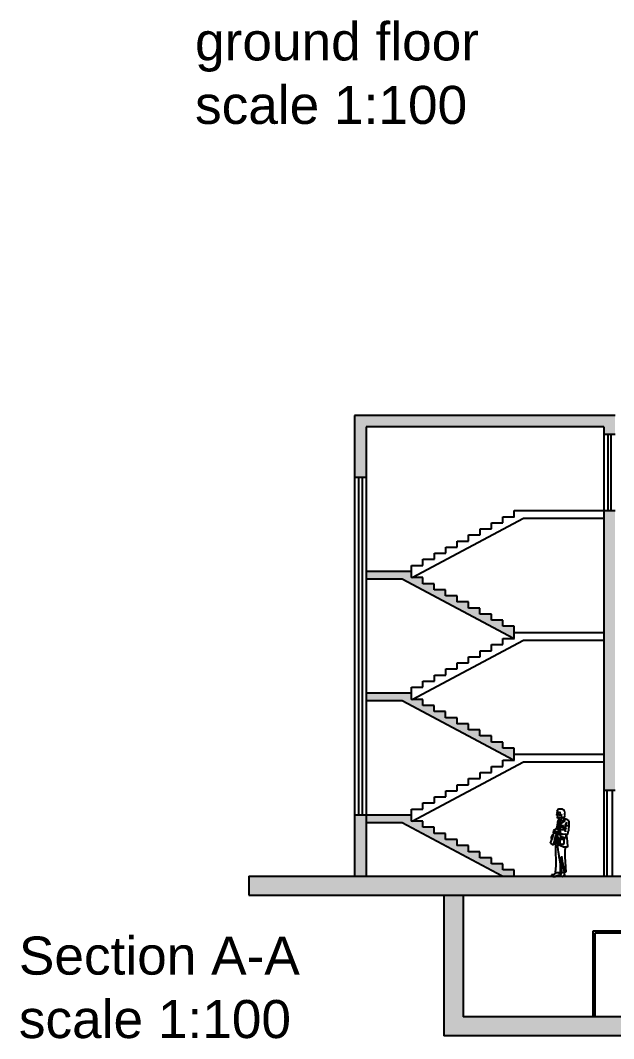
# Model space of a CAD drawing. Header units: metres. Extents: x -98 to 909, y -67 to 255.
# Drawn here: x 1.35 to 16.93, y 15.66 to 42.41 of the extents above; entities that cross this region are included whole.
import ezdxf

# ---------------------------------------------------------------- set-up
doc = ezdxf.new("R2010")
doc.units = ezdxf.units.M
doc.header["$MEASUREMENT"] = 0
doc.layers.get('0').update_dxf_attribs({"color": 160})
doc.layers.add('bo', color=7, linetype='Continuous')
doc.styles.get("Standard").update_dxf_attribs({"font": 'arial.ttf'})

# ---------------------------------------------------------------- blocks, each defined once
blk = doc.blocks.new('person-10')
at = {"color": 0, "linetype": 'ByBlock'}
for p, q in [((-0.1624, 1.7248), (-0.1736, 1.7024)), ((-0.1736, 1.7024), (-0.168, 1.6968)), ((-0.1736, 1.7024), (-0.1736, 1.7024)), ((-0.1736, 1.6576), (-0.1624, 1.6632)), ((-0.1624, 1.6464), (-0.1736, 1.6576)), ((-0.1736, 1.6016), (-0.1624, 1.6464)), ((-0.168, 1.6968), (-0.1568, 1.6856)), ((-0.1568, 1.7304), (-0.1624, 1.7248)), ((-0.1624, 1.6632), (-0.1568, 1.6856)), ((-0.1512, 1.7416), (-0.1568, 1.736)), ((-0.1568, 1.736), (-0.1568, 1.7304)), ((-0.1568, 1.6856), (-0.1456, 1.6856)), ((-0.1344, 1.7528), (-0.1512, 1.7416)), ((-0.1512, 1.6128), (-0.1456, 1.6128)), ((-0.1456, 1.6856), (-0.1232, 1.6912)), ((-0.1456, 1.6576), (-0.1176, 1.6464)), ((-0.1456, 1.6464), (-0.1176, 1.6352)), ((-0.14, 1.6352), (-0.1344, 1.6352)), ((-0.1344, 1.624), (-0.14, 1.6352)), ((-0.1288, 1.7584), (-0.1344, 1.7528)), ((-0.1344, 1.6352), (-0.1344, 1.6408)), ((-0.1344, 1.6352), (-0.1344, 1.624)), ((-0.1176, 1.6352), (-0.1344, 1.6352)), ((-0.1008, 1.7584), (-0.1288, 1.7584)), ((-0.1232, 1.6912), (-0.112, 1.6856)), ((-0.1232, 1.624), (-0.1176, 1.6296)), ((-0.112, 1.6856), (-0.1008, 1.6912)), ((-0.0896, 1.6072), (-0.1064, 1.6016)), ((-0.0784, 1.7584), (-0.1008, 1.7584)), ((-0.1008, 1.6912), (-0.0896, 1.6856)), ((-0.0896, 1.6856), (-0.0896, 1.6576)), ((-0.0896, 1.6576), (-0.0896, 1.6464)), ((-0.0896, 1.6464), (-0.0784, 1.6408)), ((-0.0448, 1.764), (-0.0784, 1.7584)), ((-0.0784, 1.6408), (-0.0784, 1.6072)), ((-0.0784, 1.6072), (-0.0616, 1.6016)), ((-0.0616, 1.6016), (-0.056, 1.6184)), ((-0.056, 1.6184), (-0.0504, 1.6072)), ((-0.0504, 1.6072), (-0.056, 1.5904)), ((-0.0336, 1.7584), (-0.0448, 1.764)), ((-0.0224, 1.7584), (-0.0336, 1.7584)), ((0, 1.7472), (-0.0224, 1.7584)), ((0.0224, 1.736), (0, 1.7472)), ((0.0336, 1.6968), (0.0224, 1.736)), ((0.0448, 1.68), (0.0336, 1.6968)), ((0.0392, 1.652), (0.0448, 1.68)), ((0.0392, 1.6352), (0.0392, 1.652)), ((0.0392, 1.6128), (0.0392, 1.6352)), ((0.0448, 1.596), (0.0392, 1.6128)), ((-0.1456, 1.596), (-0.1736, 1.6016)), ((-0.168, 1.5848), (-0.1736, 1.5848)), ((-0.1512, 1.4056), (-0.1736, 1.288)), ((-0.1624, 1.596), (-0.168, 1.5848)), ((-0.1568, 1.5792), (-0.168, 1.5792)), ((-0.1624, 1.5904), (-0.1456, 1.5792)), ((-0.1624, 1.568), (-0.1568, 1.568)), ((-0.1568, 1.5624), (-0.1624, 1.568)), ((-0.1568, 1.5904), (-0.1568, 1.5792)), ((-0.1568, 1.5848), (-0.1512, 1.5792)), ((-0.1456, 1.5792), (-0.1568, 1.5792)), ((-0.1568, 1.568), (-0.1512, 1.5736)), ((-0.1568, 1.5568), (-0.1568, 1.5624)), ((-0.1568, 1.5512), (-0.1568, 1.5568)), ((-0.1568, 1.5456), (-0.1568, 1.5512)), ((-0.1568, 1.54), (-0.1568, 1.5456)), ((-0.1568, 1.5344), (-0.1568, 1.54)), ((-0.1512, 1.5288), (-0.1568, 1.5344)), ((-0.1456, 1.5232), (-0.1512, 1.5288)), ((-0.1288, 1.4616), (-0.1512, 1.428)), ((-0.1512, 1.428), (-0.1512, 1.3384)), ((-0.1344, 1.5736), (-0.1456, 1.5792)), ((-0.1456, 1.5792), (-0.14, 1.5792)), ((-0.1344, 1.5232), (-0.1456, 1.5232)), ((-0.1008, 1.5064), (-0.1456, 1.456)), ((-0.1456, 1.456), (-0.112, 1.4784)), ((-0.112, 1.5288), (-0.1344, 1.5232)), ((-0.112, 1.4784), (-0.1232, 1.3888)), ((-0.0728, 1.4336), (-0.1232, 1.3104)), ((-0.1232, 1.3888), (-0.1232, 1.288)), ((-0.1064, 1.6016), (-0.112, 1.5792)), ((-0.1008, 1.5624), (-0.112, 1.5288)), ((-0.1064, 1.5232), (-0.112, 1.5288)), ((-0.112, 1.4784), (-0.0896, 1.4504)), ((-0.1064, 1.4728), (-0.112, 1.3384)), ((-0.0784, 1.456), (-0.112, 1.372)), ((-0.084, 1.4448), (-0.112, 1.3664)), ((-0.0896, 1.4448), (-0.1064, 1.5232)), ((-0.0672, 1.372), (-0.0952, 1.3328)), ((-0.0784, 1.4616), (-0.084, 1.4448)), ((-0.056, 1.4616), (-0.0784, 1.4616)), ((-0.0616, 1.4616), (-0.0784, 1.456)), ((-0.0448, 1.4616), (-0.0728, 1.4336)), ((-0.0224, 1.4112), (-0.0672, 1.372)), ((-0.056, 1.5904), (-0.056, 1.5792)), ((-0.056, 1.5792), (-0.0448, 1.568)), ((-0.056, 1.4784), (-0.0504, 1.5232)), ((-0.0448, 1.4728), (-0.056, 1.4616)), ((-0.0504, 1.5232), (-0.0448, 1.5624)), ((-0.0448, 1.568), (-0.0392, 1.5568)), ((-0.0056, 1.428), (-0.0448, 1.4728)), ((-0.0392, 1.5568), (-0.0336, 1.5512)), ((-0.0336, 1.5512), (-0.0224, 1.5456)), ((-0.0224, 1.5456), (-0.0112, 1.5456)), ((0.0336, 1.4448), (-0.0224, 1.4112)), ((-0.0112, 1.5456), (0, 1.54)), ((0, 1.4784), (-0.0056, 1.428)), ((0, 1.54), (0, 1.5344)), ((0.0168, 1.5232), (0, 1.4784)), ((0.0168, 1.5344), (0.0224, 1.5512)), ((0.0224, 1.5624), (0.0448, 1.596)), ((0.0224, 1.5512), (0.0224, 1.5624)), ((0.0672, 1.5008), (0.0224, 1.5344)), ((0.0672, 1.4952), (0.0224, 1.4784)), ((0.0224, 1.4784), (0.0336, 1.4448)), ((0.084, 1.4224), (0.0448, 1.344)), ((0.0448, 1.344), (0.1008, 1.4168)), ((0.112, 1.4784), (0.0672, 1.5008)), ((0.1344, 1.3552), (0.1008, 1.3272)), ((0.1288, 1.4672), (0.112, 1.4784)), ((0.14, 1.456), (0.1288, 1.4672)), ((0.1456, 1.3664), (0.1344, 1.3552)), ((0.1512, 1.4336), (0.14, 1.456)), ((0.1568, 1.372), (0.1456, 1.3664)), ((0.1568, 1.4), (0.1512, 1.4336)), ((0.1512, 1.3496), (0.1568, 1.3664)), ((0.1568, 1.3384), (0.1512, 1.3496)), ((0.1568, 1.3664), (0.1568, 1.4)), ((0.1568, 1.3216), (0.1568, 1.3384)), ((-0.2688, 1.0864), (-0.2912, 1.0808)), ((-0.2912, 1.0808), (-0.2912, 1.0696)), ((-0.2576, 1.1312), (-0.28, 1.0416)), ((-0.2576, 1.204), (-0.2688, 1.1536)), ((-0.2688, 1.1536), (-0.2688, 1.1424)), ((-0.2688, 1.1424), (-0.2576, 1.1424)), ((-0.224, 1.2208), (-0.2576, 1.204)), ((-0.2408, 1.1872), (-0.2576, 1.1424)), ((-0.2576, 1.1368), (-0.2408, 1.1424)), ((-0.2576, 1.1424), (-0.2576, 1.1368)), ((-0.2184, 1.2096), (-0.2408, 1.1872)), ((-0.2128, 1.1984), (-0.2408, 1.1704)), ((-0.2408, 1.1704), (-0.2352, 1.1368)), ((-0.2352, 1.1312), (-0.224, 1.1368)), ((-0.2352, 1.1368), (-0.2352, 1.1312)), ((-0.2016, 1.2432), (-0.224, 1.2208)), ((-0.224, 1.1648), (-0.1904, 1.1816)), ((-0.224, 1.1368), (-0.224, 1.1648)), ((-0.1792, 1.1088), (-0.224, 1.148)), ((-0.2184, 1.1648), (-0.1568, 1.1256)), ((-0.1904, 1.1032), (-0.2128, 1.036)), ((-0.1288, 1.2208), (-0.2016, 1.2432)), ((-0.2016, 1.0472), (-0.1792, 1.1088)), ((-0.1904, 1.1816), (-0.1568, 1.1704)), ((-0.1736, 1.288), (-0.1848, 1.2432)), ((-0.1736, 0.9912), (-0.1568, 1.1032)), ((-0.1568, 1.1704), (-0.1288, 1.176)), ((-0.1568, 1.1032), (-0.1568, 1.1704)), ((-0.1456, 1.316), (-0.1456, 1.232)), ((-0.1456, 1.1088), (-0.14, 1.1704)), ((-0.1456, 1.0472), (-0.1456, 1.1088)), ((-0.1232, 1.288), (-0.1288, 1.2264)), ((-0.1288, 1.2264), (-0.1232, 1.1928)), ((-0.084, 1.2208), (-0.1288, 1.2264)), ((-0.0952, 1.3328), (-0.1232, 1.288)), ((-0.1232, 1.1928), (-0.1176, 1.1424)), ((-0.1176, 1.1424), (-0.0784, 1.1368)), ((0.0448, 1.1032), (-0.1064, 1.0808)), ((-0.0784, 1.1648), (-0.084, 1.2208)), ((-0.0224, 1.2208), (-0.084, 1.2208)), ((-0.0784, 1.3328), (-0.0168, 1.3328)), ((-0.0728, 1.2264), (-0.0784, 1.3328)), ((-0.0784, 1.1368), (-0.0784, 1.1648)), ((-0.0728, 1.3328), (-0.056, 1.3048)), ((-0.0728, 1.1312), (-0.028, 1.1144)), ((-0.056, 1.3048), (-0.0448, 1.2992)), ((-0.0448, 1.2992), (-0.0336, 1.2992)), ((-0.0336, 1.2992), (-0.0168, 1.3048)), ((-0.028, 1.1144), (0.0896, 1.1032)), ((-0.0056, 1.2152), (-0.0224, 1.2208)), ((-0.0168, 1.3328), (0.0056, 1.3328)), ((-0.0168, 1.3048), (0.0056, 1.3272)), ((0, 1.2824), (-0.0056, 1.2432)), ((-0.0056, 1.2432), (0, 1.2152)), ((0.0224, 1.2208), (-0.0056, 1.2152)), ((0.0056, 1.3328), (0, 1.2824)), ((0.0504, 1.1816), (0.0224, 1.2208)), ((0.0392, 1.2768), (0.0336, 1.232)), ((0.0336, 1.232), (0.0448, 1.2152)), ((0.0448, 1.288), (0.0392, 1.2768)), ((0.1008, 1.3272), (0.0448, 1.3048)), ((0.0448, 1.3048), (0.0448, 1.288)), ((0.0448, 1.2152), (0.056, 1.1648)), ((0.084, 1.2712), (0.0504, 1.232)), ((0.14, 1.3328), (0.0784, 1.3216)), ((0.0784, 1.1032), (0.0784, 1.0696)), ((0.0896, 1.1032), (0.1232, 1.12)), ((0.1232, 1.12), (0.1288, 1.1704)), ((0.1288, 1.1704), (0.14, 1.1984)), ((0.14, 1.1984), (0.1456, 1.2432)), ((0.1456, 1.2432), (0.1568, 1.3048)), ((0.1568, 1.3048), (0.1568, 1.3216)), ((-0.3024, 0.9856), (-0.3472, 0.8736)), ((-0.3472, 0.8736), (-0.2632, 0.8176)), ((-0.3136, 1.0416), (-0.3248, 1.0304)), ((-0.3248, 1.0304), (-0.3136, 0.9968)), ((-0.3192, 1.0136), (-0.3192, 0.9912)), ((-0.3192, 0.9912), (-0.308, 0.9856)), ((-0.3136, 1.0528), (-0.308, 1.0192)), ((-0.3024, 1.0528), (-0.3136, 1.0528)), ((-0.3136, 0.9968), (-0.2912, 0.9856)), ((-0.308, 1.0192), (-0.2912, 0.9912)), ((-0.3024, 1.0696), (-0.3024, 1.0472)), ((-0.2912, 1.0696), (-0.3024, 1.0696)), ((-0.3024, 1.0472), (-0.2968, 1.0304)), ((-0.2968, 1.0304), (-0.28, 1.0024)), ((-0.2912, 1.0696), (-0.2744, 1.064)), ((-0.2912, 0.9912), (-0.28, 1.0024)), ((-0.2912, 0.9856), (-0.2912, 0.9912)), ((-0.2744, 1.0136), (-0.28, 1.0416)), ((-0.28, 1.0024), (-0.2744, 1.0136)), ((-0.2632, 0.8176), (-0.2352, 0.9128)), ((-0.224, 0.9968), (-0.252, 0.8624)), ((-0.252, 0.8624), (-0.2072, 0.8232)), ((-0.2352, 0.9128), (-0.2016, 1.0472)), ((-0.2128, 1.036), (-0.224, 0.9968)), ((-0.2072, 0.8232), (-0.1904, 0.924)), ((-0.2072, 0.8288), (-0.2072, 0.6944)), ((-0.1904, 0.924), (-0.1736, 0.9912)), ((-0.1624, 0.9744), (-0.1568, 1.0192)), ((-0.1624, 0.9632), (-0.1624, 0.9744)), ((-0.1568, 0.9464), (-0.1624, 0.9632)), ((-0.1568, 1.0584), (-0.1456, 1.0584)), ((-0.1568, 1.0248), (-0.1456, 1.0192)), ((-0.1568, 0.924), (-0.1568, 0.9464)), ((-0.1456, 0.7728), (-0.1568, 0.924)), ((-0.14, 0.98), (-0.1456, 1.0472)), ((-0.1288, 0.896), (-0.14, 0.98)), ((-0.1176, 0.8344), (-0.1288, 0.896)), ((-0.1064, 0.8176), (-0.1176, 0.8344)), ((-0.0896, 0.8064), (-0.1064, 0.8176)), ((-0.0952, 1.008), (-0.1008, 0.9744)), ((-0.1008, 0.9744), (-0.0952, 1.008)), ((-0.1008, 0.9744), (0.0224, 0.9688)), ((0.0224, 0.9688), (-0.1008, 0.9744)), ((-0.0952, 1.0528), (0.0672, 1.008)), ((0.0224, 1.008), (-0.0952, 1.008)), ((-0.0952, 1.008), (0.0224, 1.008)), ((-0.0896, 0.9744), (-0.0952, 0.8624)), ((-0.0952, 0.9744), (-0.0952, 0.8568)), ((-0.0952, 0.8624), (-0.0952, 0.8568)), ((-0.0952, 0.8568), (-0.0336, 0.84)), ((-0.0952, 0.8568), (-0.0728, 0.8456)), ((-0.0728, 0.7952), (-0.0896, 0.8064)), ((-0.0728, 0.8456), (-0.0336, 0.84)), ((-0.0336, 0.84), (0.0056, 0.84)), ((-0.0336, 0.84), (-0.0056, 0.84)), ((-0.0056, 0.84), (0.0056, 0.84)), ((0.0056, 0.84), (0.0168, 0.8512)), ((0.0056, 0.84), (0.0168, 0.8456)), ((0.0168, 0.8512), (0.0224, 0.8792)), ((0.0168, 0.8456), (0.0224, 0.8792)), ((0.0224, 0.9688), (0.0224, 1.008)), ((0.0224, 1.008), (0.0224, 0.9688)), ((0.0224, 0.8792), (0.0224, 0.9744)), ((0.0224, 0.8792), (0.0224, 0.9632)), ((0.0784, 1.0696), (0.0504, 1.064)), ((0.0504, 1.064), (0.0784, 1.0584)), ((0.0784, 1.0584), (0.1008, 0.9184)), ((0.1008, 0.9184), (0.112, 0.7672)), ((-0.2072, 0.6944), (-0.2072, 0.5432)), ((-0.2072, 0.5432), (-0.2016, 0.4928)), ((-0.1232, 0.6328), (-0.1456, 0.7728)), ((-0.1064, 0.5376), (-0.1232, 0.6328)), ((-0.112, 0.4984), (-0.1064, 0.5376)), ((0.0056, 0.7616), (-0.0728, 0.7952)), ((0.0224, 0.7616), (0.0056, 0.7616)), ((0.0504, 0.7616), (0.0224, 0.7616)), ((0.0504, 0.7616), (0.0392, 0.6496)), ((0.0392, 0.6496), (0.0392, 0.504)), ((0.112, 0.7672), (0.0504, 0.7616)), ((-0.2016, 0.28), (-0.2128, 0.1008)), ((-0.2016, 0.4928), (-0.2016, 0.3808)), ((-0.2016, 0.3808), (-0.2016, 0.28)), ((-0.1008, 0.4816), (-0.112, 0.4984)), ((-0.0784, 0.3192), (-0.1008, 0.4816)), ((-0.0784, 0.4984), (-0.0728, 0.4424)), ((-0.0784, 0.2632), (-0.0784, 0.3192)), ((-0.0728, 0.4424), (-0.056, 0.3248)), ((-0.056, 0.3248), (-0.056, 0.2016)), ((-0.0448, 0.532), (-0.0224, 0.3472)), ((-0.0224, 0.3472), (-0.0224, 0.3136)), ((-0.0224, 0.3136), (0.0112, 0.1344)), ((-0.0112, 0.336), (0.0336, 0.1176)), ((0.0392, 0.504), (0.0448, 0.392)), ((0.0448, 0.392), (0.0672, 0.1064)), ((-0.308, 0.0336), (-0.3136, 0.0056)), ((-0.3136, 0.0056), (-0.2744, -0.0056)), ((-0.2464, 0.0504), (-0.308, 0.0336)), ((-0.308, 0.0168), (-0.2464, 0.0056)), ((-0.196, 0.0896), (-0.2464, 0.0504)), ((-0.2464, 0.0056), (-0.1904, 0.0112)), ((-0.2128, 0.1008), (-0.1848, 0.0952)), ((-0.2128, -0.0056), (-0.1904, 0)), ((-0.1904, 0), (-0.1456, 0.0224)), ((-0.1904, 0.0112), (-0.1736, 0.0168)), ((-0.1848, 0.0952), (-0.112, 0.1008)), ((-0.1736, 0.0168), (-0.1008, 0.0392)), ((-0.1624, 0.0112), (-0.1568, 0.0056)), ((-0.1568, 0.0056), (-0.1008, 0.0112)), ((-0.1456, 0.0224), (-0.1008, 0.0336)), ((-0.112, 0.1008), (-0.0728, 0.112)), ((-0.0896, 0.056), (-0.112, 0.1008)), ((-0.1008, 0.0112), (-0.0896, 0.056)), ((-0.084, 0.0224), (-0.0896, 0.0112)), ((-0.0896, 0.0112), (-0.084, 0)), ((-0.0448, 0.0896), (-0.084, 0.0224)), ((-0.084, 0), (-0.028, -0.0056)), ((-0.0784, 0.1792), (-0.0784, 0.2632)), ((-0.0728, 0.1176), (-0.0784, 0.1792)), ((-0.0448, 0.0896), (-0.0728, 0.1176)), ((-0.0728, 0), (0, 0)), ((-0.056, 0.2016), (-0.0448, 0.0896)), ((0.0672, 0.1064), (-0.0448, 0.0896)), ((-0.028, -0.0056), (-0.0112, 0)), ((0, 0), (0.0056, 0.0112)), ((0.0056, 0.0112), (0.0392, 0.0224)), ((0.0056, 0.0112), (0.0112, 0.0224)), ((0.0112, 0.0224), (0.0336, 0.0448)), ((0.028, 0.0896), (0.0224, 0.1008)), ((0.0336, 0.0784), (0.028, 0.0896)), ((0.0392, 0.0224), (0.0336, 0.0784)), ((-0.2744, -0.0056), (-0.2128, -0.0056))]:
    blk.add_line(p, q, dxfattribs=at)
for centre in [(-0.1288, 1.1144), (-0.1288, 1.1144), (-0.1288, 1.0024), (-0.0392, 0.9856)]:
    blk.add_circle(centre, 0.0056, dxfattribs=at)

msp = doc.modelspace()

# ---------------------------------------------------------------- hatches: boundary and pattern name
at = {"layer": 'bo'}
h = msp.add_hatch(color=256, dxfattribs=at)
h.paths.add_polyline_path([(10.43055, 21.53214), (10.13052, 21.53214), (10.13052, 19.93214), (10.43055, 19.93214)])
h.paths.add_polyline_path([(12.51938, 21.05214), (12.22079, 21.05214), (12.22079, 21.21214), (11.91932, 21.21214), (11.91932, 21.37214), (11.62073, 21.37214), (11.62073, 21.53214), (10.43055, 21.53214), (10.43055, 21.33214), (11.37687, 21.33214), (14.00353, 19.93214), (14.32244, 19.93214), (14.32244, 20.09214), (14.02097, 20.09214), (14.02097, 20.25214), (13.72094, 20.25214), (13.72094, 20.41214), (13.42091, 20.41214), (13.42091, 20.57214), (13.11944, 20.57214), (13.11944, 20.73214), (12.82085, 20.73214), (12.82085, 20.89214), (12.51938, 20.89214)])
h.paths.add_polyline_path([(13.72094, 23.61214), (13.42091, 23.61214), (13.42091, 23.77214), (13.11944, 23.77214), (13.11944, 23.93214), (12.82085, 23.93214), (12.82085, 24.09214), (12.51938, 24.09214), (12.51938, 24.25214), (12.22079, 24.25214), (12.22079, 24.41214), (11.91932, 24.41214), (11.91932, 24.57214), (11.62073, 24.57214), (11.62073, 24.73214), (10.43055, 24.73214), (10.43055, 24.53214), (11.37687, 24.53214), (14.30373, 22.97214), (14.32244, 22.97214), (14.32244, 23.13214), (14.32244, 23.29214), (14.02097, 23.29214), (14.02097, 23.45214), (13.72094, 23.45214)])
h.paths.add_polyline_path([(13.42091, 26.97214), (13.11944, 26.97214), (13.11944, 27.13214), (12.82085, 27.13214), (12.82085, 27.29214), (12.51938, 27.29214), (12.51938, 27.45214), (12.22079, 27.45214), (12.22079, 27.61214), (11.91932, 27.61214), (11.91932, 27.77214), (11.62073, 27.77214), (11.62073, 27.93214), (10.43055, 27.93214), (10.43055, 27.73214), (11.37687, 27.73214), (14.30373, 26.17214), (14.32244, 26.17214), (14.32244, 26.33214), (14.32244, 26.49214), (14.02097, 26.49214), (14.02097, 26.65214), (13.72094, 26.65214), (13.72094, 26.81214), (13.42091, 26.81214)])
h.paths.add_polyline_path([(10.43055, 31.73214), (16.67018, 31.73214), (16.67018, 31.53214), (16.97018, 31.53214), (16.97018, 32.03214), (10.13052, 32.03214), (10.13052, 30.40376), (10.43055, 30.40376)])
for points in [[(16.97018, 29.53214), (16.67018, 29.53214), (16.67018, 22.18214), (16.97018, 22.18214), (16.97018, 24.43214)], [(33.06104, 19.93214), (7.35391, 19.93214), (7.35391, 19.43214), (33.06104, 19.43214)], [(23.48859, 19.43214), (22.99275, 19.43214), (22.99275, 16.23214), (12.97934, 16.23214), (12.97934, 19.43214), (12.47482, 19.43214), (12.47482, 15.73214), (23.48859, 15.73214)]]:
    msp.add_hatch(color=256, dxfattribs=at).paths.add_polyline_path(points)
h = msp.add_hatch(color=256, dxfattribs=at)
h.paths.add_polyline_path([(23.48859, 19.43214), (22.99275, 19.43214), (22.99275, 16.23214), (12.97934, 16.23214), (12.97934, 19.43214), (12.47482, 19.43214), (12.47482, 15.73214), (23.48859, 15.73214)])
h.paths.add_polyline_path([(18.14585, 19.43214), (17.64291, 19.43214), (17.64291, 16.23214), (18.14585, 16.23214)], flags=17)

# ---------------------------------------------------------------- linework, layer by layer
for p, q in [((10.13052, 32.03214), (10.13052, 19.93214)), ((16.97018, 32.03214), (10.13052, 32.03214)), ((10.43055, 31.73214), (10.43055, 19.93214)), ((16.67018, 31.73214), (10.43055, 31.73214)), ((16.67018, 31.73214), (16.67018, 19.93214)), ((16.97018, 31.53214), (16.67018, 31.53214)), ((16.78018, 31.53214), (16.78018, 29.53214)), ((16.86018, 31.53214), (16.86018, 29.53214)), ((10.43055, 30.40376), (10.13052, 30.40376)), ((10.23052, 30.40376), (10.23052, 21.53214)), ((10.33055, 30.40376), (10.33055, 21.53214)), ((14.32244, 29.37214), (14.32244, 29.53214)), ((14.32244, 29.53214), (16.67018, 29.53214)), ((16.67018, 29.53214), (16.97018, 29.53214)), ((11.63944, 27.77214), (14.5663, 29.33214)), ((13.72238, 29.05214), (13.72238, 29.21214)), ((13.72238, 29.21214), (14.02385, 29.21214)), ((14.02385, 29.21214), (14.02385, 29.37214)), ((14.02385, 29.37214), (14.32532, 29.37214)), ((14.5663, 29.33214), (16.67018, 29.33214)), ((13.12232, 28.73214), (13.12232, 28.89214)), ((13.12232, 28.89214), (13.42379, 28.89214)), ((13.42235, 28.89214), (13.42235, 29.05214)), ((13.42235, 29.05214), (13.72382, 29.05214)), ((12.82229, 28.57214), (12.82229, 28.73214)), ((12.82229, 28.73214), (13.12376, 28.73214)), ((12.22367, 28.25214), (12.22367, 28.41214)), ((12.22367, 28.41214), (12.52514, 28.41214)), ((12.52226, 28.41214), (12.52226, 28.57214)), ((12.52226, 28.57214), (12.82373, 28.57214)), ((11.62073, 27.93214), (11.62073, 28.09214)), ((11.62073, 28.09214), (11.9222, 28.09214)), ((11.9222, 28.09214), (11.9222, 28.25214)), ((11.9222, 28.25214), (12.22367, 28.25214)), ((11.62073, 27.93214), (10.43055, 27.93214)), ((11.62073, 27.77214), (11.62073, 27.93214)), ((11.37687, 27.73214), (10.43055, 27.73214)), ((14.30373, 26.17214), (11.37687, 27.73214)), ((11.91932, 27.77214), (11.61785, 27.77214)), ((11.91932, 27.61214), (11.91932, 27.77214)), ((12.22079, 27.61214), (11.91932, 27.61214)), ((12.22079, 27.45214), (12.22079, 27.61214)), ((12.51938, 27.45214), (12.21791, 27.45214)), ((12.51938, 27.29214), (12.51938, 27.45214)), ((12.82085, 27.29214), (12.51938, 27.29214)), ((12.82085, 27.13214), (12.82085, 27.29214)), ((13.11944, 27.13214), (12.81797, 27.13214)), ((13.11944, 26.97214), (13.11944, 27.13214)), ((13.42091, 26.97214), (13.11944, 26.97214)), ((13.72094, 26.81214), (13.41947, 26.81214)), ((13.42091, 26.81214), (13.42091, 26.97214)), ((13.72094, 26.65214), (13.72094, 26.81214)), ((14.02097, 26.65214), (13.7195, 26.65214)), ((14.02097, 26.49214), (14.02097, 26.65214)), ((14.32244, 26.49214), (14.02097, 26.49214)), ((14.32244, 26.33214), (14.32244, 26.49214)), ((14.32244, 26.17214), (14.32244, 26.33214)), ((14.32244, 26.33214), (16.67018, 26.33214)), ((11.63944, 24.57214), (14.5663, 26.13214)), ((13.72238, 25.85214), (13.72238, 26.01214)), ((13.72238, 26.01214), (14.02385, 26.01214)), ((14.02385, 26.01214), (14.02385, 26.17214)), ((14.02385, 26.17214), (14.32532, 26.17214)), ((14.5663, 26.13214), (16.67018, 26.13214)), ((13.12232, 25.53214), (13.12232, 25.69214)), ((13.12232, 25.69214), (13.42379, 25.69214)), ((13.42235, 25.69214), (13.42235, 25.85214)), ((13.42235, 25.85214), (13.72382, 25.85214)), ((12.82229, 25.37214), (12.82229, 25.53214)), ((12.82229, 25.53214), (13.12376, 25.53214)), ((12.22367, 25.05214), (12.22367, 25.21214)), ((12.22367, 25.21214), (12.52514, 25.21214)), ((12.52226, 25.21214), (12.52226, 25.37214)), ((12.52226, 25.37214), (12.82373, 25.37214)), ((11.62073, 24.73214), (11.62073, 24.89214)), ((11.62073, 24.89214), (11.9222, 24.89214)), ((11.9222, 24.89214), (11.9222, 25.05214)), ((11.9222, 25.05214), (12.22367, 25.05214)), ((11.62073, 24.73214), (10.43055, 24.73214)), ((11.62073, 24.57214), (11.62073, 24.73214)), ((11.37687, 24.53214), (10.43055, 24.53214)), ((14.30373, 22.97214), (11.37687, 24.53214)), ((11.91932, 24.57214), (11.61785, 24.57214)), ((11.91932, 24.41214), (11.91932, 24.57214)), ((12.22079, 24.41214), (11.91932, 24.41214)), ((12.22079, 24.25214), (12.22079, 24.41214)), ((12.51938, 24.25214), (12.21791, 24.25214)), ((12.51938, 24.09214), (12.51938, 24.25214)), ((12.82085, 24.09214), (12.51938, 24.09214)), ((12.82085, 23.93214), (12.82085, 24.09214)), ((13.11944, 23.93214), (12.81797, 23.93214)), ((13.11944, 23.77214), (13.11944, 23.93214)), ((13.42091, 23.77214), (13.11944, 23.77214)), ((13.72094, 23.61214), (13.41947, 23.61214)), ((13.42091, 23.61214), (13.42091, 23.77214)), ((13.72094, 23.45214), (13.72094, 23.61214)), ((14.02097, 23.45214), (13.7195, 23.45214)), ((14.02097, 23.29214), (14.02097, 23.45214)), ((14.32244, 23.29214), (14.02097, 23.29214)), ((14.32244, 23.13214), (14.32244, 23.29214)), ((14.32244, 22.97214), (14.32244, 23.13214)), ((14.32244, 23.13214), (16.67018, 23.13214)), ((11.63944, 21.37214), (14.5663, 22.93214)), ((13.72238, 22.65214), (13.72238, 22.81214)), ((13.72238, 22.81214), (14.02385, 22.81214)), ((14.02385, 22.81214), (14.02385, 22.97214)), ((14.02385, 22.97214), (14.32532, 22.97214)), ((14.5663, 22.93214), (16.67018, 22.93214)), ((13.12232, 22.33214), (13.12232, 22.49214)), ((13.12232, 22.49214), (13.42379, 22.49214)), ((13.42235, 22.49214), (13.42235, 22.65214)), ((13.42235, 22.65214), (13.72382, 22.65214)), ((12.82229, 22.17214), (12.82229, 22.33214)), ((12.82229, 22.33214), (13.12376, 22.33214)), ((12.22367, 21.85214), (12.22367, 22.01214)), ((12.22367, 22.01214), (12.52514, 22.01214)), ((12.52226, 22.01214), (12.52226, 22.17214)), ((12.52226, 22.17214), (12.82373, 22.17214)), ((16.97018, 22.18214), (16.67018, 22.18214)), ((16.75018, 22.18214), (16.75018, 19.93214)), ((16.89018, 22.18214), (16.89018, 19.93214)), ((11.62073, 21.53214), (11.62073, 21.69214)), ((11.62073, 21.69214), (11.9222, 21.69214)), ((11.9222, 21.69214), (11.9222, 21.85214)), ((11.9222, 21.85214), (12.22367, 21.85214)), ((10.43055, 21.53214), (10.13052, 21.53214)), ((11.62073, 21.53214), (10.43055, 21.53214)), ((11.62073, 21.37214), (11.62073, 21.53214)), ((11.37687, 21.33214), (10.43055, 21.33214)), ((14.00353, 19.93214), (11.37687, 21.33214)), ((11.91932, 21.37214), (11.61785, 21.37214)), ((11.91932, 21.21214), (11.91932, 21.37214)), ((12.22079, 21.21214), (11.91932, 21.21214)), ((12.22079, 21.05214), (12.22079, 21.21214)), ((12.51938, 21.05214), (12.21791, 21.05214)), ((12.51938, 20.89214), (12.51938, 21.05214)), ((12.82085, 20.89214), (12.51938, 20.89214)), ((12.82085, 20.73214), (12.82085, 20.89214)), ((13.11944, 20.73214), (12.81797, 20.73214)), ((13.11944, 20.57214), (13.11944, 20.73214)), ((13.42091, 20.57214), (13.11944, 20.57214)), ((13.72094, 20.41214), (13.41947, 20.41214)), ((13.42091, 20.41214), (13.42091, 20.57214)), ((13.72094, 20.25214), (13.72094, 20.41214)), ((14.02097, 20.25214), (13.7195, 20.25214)), ((14.02097, 20.09214), (14.02097, 20.25214)), ((14.32244, 20.09214), (14.02097, 20.09214)), ((14.32244, 19.93214), (14.32244, 20.09214)), ((7.35391, 19.93214), (33.06104, 19.93214)), ((7.35391, 19.93214), (7.35391, 19.43214)), ((7.35391, 19.43214), (33.06104, 19.43214)), ((12.47482, 19.43214), (12.47482, 15.73214)), ((12.97934, 19.43214), (12.97934, 16.23214)), ((17.38843, 18.48214), (16.38843, 18.48214)), ((16.38843, 18.48214), (16.38843, 16.23214)), ((17.33843, 18.43214), (16.43843, 18.43214)), ((16.43843, 18.43214), (16.43843, 16.23214)), ((22.99275, 16.23214), (12.97934, 16.23214)), ((23.48859, 15.73214), (12.47482, 15.73214))]:
    msp.add_line(p, q, dxfattribs=at)

# ---------------------------------------------------------------- block references
msp.add_blockref('person-10', (15.6104, 19.92654), dxfattribs=at)

# ---------------------------------------------------------------- texts
at = {"layer": 'bo', "char_height": 1, "attachment_point": 1}
for s, insert in [('ground floor ^Jscale 1:100', (5.94071, 42.35619)), ('Section A-A ^Jscale 1:100', (1.31555, 18.34236))]:
    msp.add_mtext_dynamic_manual_height_columns(s, width=41.6090494, gutter_width=1, heights=[0], dxfattribs=dict(at, insert=insert))

doc.saveas('drawing.dxf')
